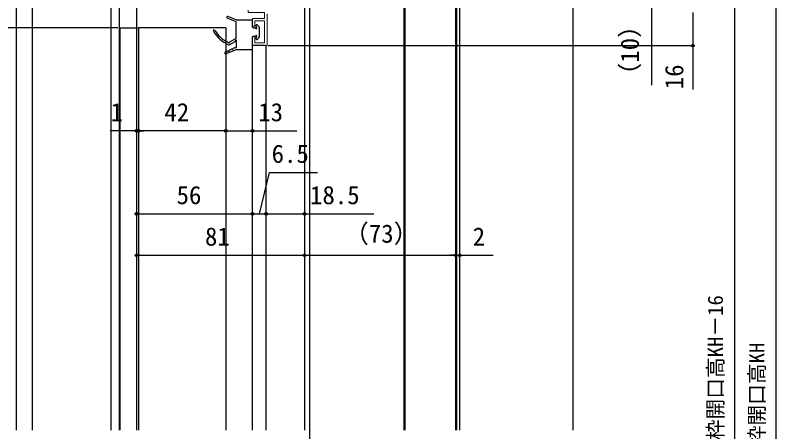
# Model space of a CAD drawing. Units: millimetres, scale not verified. Extents: x -525 to 525, y -783 to 779.
# Drawn here: x -331.1 to 36, y 36.8 to 237.6 of the extents above; entities that cross this region are included whole.
import ezdxf
from ezdxf.enums import TextEntityAlignment as Align

# ---------------------------------------------------------------- set-up
doc = ezdxf.new("R2010")
doc.units = ezdxf.units.MM
doc.header["$LTSCALE"] = 4
doc.layers.add('0-2_YKK_11', color=211, linetype='Continuous', lineweight=18)
for name, color, linetype in [('0-4_YKK_12', 2, 'Continuous'), ('0-5_YKK_13', 4, 'Continuous'), ('0-6_YKK_D', 6, 'Continuous'), ('0-8_YSS_K', 3, 'Continuous')]:
    doc.layers.add(name, color=color, linetype=linetype)
doc.styles.add('ＭＳ ゴシック', font='')
doc.styles.get('ＭＳ ゴシック').set_extended_font_data('MS Gothic')

msp = doc.modelspace()

# ---------------------------------------------------------------- linework, layer by layer
at = {"layer": '0-2_YKK_11'}
msp.add_lwpolyline([(-209.5, 238.289), (-209.5, 222.989), (-216.5, 222.989), (-216.5, 227.389), (-215.5, 227.389), (-215.5, 224.389), (-210.8, 224.389), (-210.8, 234.989), (-215.5, 234.989), (-215.5, 232.389), (-216.5, 232.389), (-216.5, 235.989), (-210.8, 235.989), (-210.8, 238.989), (-218.6, 238.989), (-218.6, 240.089)], dxfattribs=at)
at = {"layer": '0-4_YKK_12'}
for p, q in [((-189, 481.325), (-189, -279.661)), ((-330.422, 37.489), (-330.422, 348.517)), ((-322.803, 37.489), (-322.803, 336.892)), ((-118.1, 288.989), (-118.1, 37.489)), ((-116.6, 288.989), (-116.6, 37.489)), ((-191.5, 271.989), (-191.5, 37.489)), ((-284.8, 37.489), (-284.8, 256.992)), ((-280.8, 37.489), (-280.8, 256.992)), ((-272.5, 256.689), (-272.5, 37.489)), ((-191.5, 248.989), (-191.5, 37.489)), ((-143.5, 248.989), (-143.5, 37.489)), ((-143, 248.989), (-143, 37.489)), ((-118.6, 248.989), (-118.6, 37.489)), ((-280.5, 231.489), (-271.5, 231.489)), ((-280.5, 37.489), (-280.5, 231.489)), ((-216.5, 37.489), (-216.5, 222.989)), ((-210.5, 222.989), (-216.5, 222.989)), ((-210.5, 222.989), (-216.5, 222.989)), ((-210, 37.489), (-210, 222.989))]:
    msp.add_line(p, q, dxfattribs=at)
at = {"layer": '0-5_YKK_13'}
for p, q in [((-224.687, 234.565), (-228.76, 236.218)), ((-224.5, 235.489), (-228.47, 236.964)), ((-224.5, 235.489), (-216.8, 235.489)), ((-216.5, 231.889), (-216.5, 235.189)), ((-229.5, 231.489), (-271.5, 231.489)), ((-271.5, 37.489), (-271.5, 231.489)), ((-229.5, 231.489), (-229.5, 37.489)), ((-224.5, 226.608), (-224.5, 234.287)), ((-216.2, 231.589), (-215.433, 231.589)), ((-214.8, 232.221), (-214.8, 232.789)), ((-214.288, 233.001), (-213.488, 232.201)), ((-213.4, 231.989), (-213.4, 226.989)), ((-227.867, 223.429), (-224.955, 225.038)), ((-227.545, 224.749), (-224.655, 226.346)), ((-224.5, 224.769), (-224.5, 222.136)), ((-216.5, 221.289), (-216.5, 227.089)), ((-215.433, 227.389), (-216.2, 227.389)), ((-214.8, 226.189), (-214.8, 226.756)), ((-214.288, 225.977), (-213.488, 226.777)), ((-228.569, 220.328), (-229.773, 219.749)), ((-224.5, 220.989), (-229.452, 219.017)), ((-226.769, 221.192), (-227.632, 220.777)), ((-225.269, 221.912), (-225.832, 221.641)), ((-216.8, 220.989), (-224.5, 220.989))]:
    msp.add_line(p, q, dxfattribs=at)
for centre, radius, start, end in [((-228.609, 236.589), 0.4, 69.61598, 247.90121), ((-216.8, 235.189), 0.3, 0, 90), ((-224.8, 234.287), 0.3, 0, 67.90121), ((-216.2, 231.889), 0.3, 180, 270), ((-215.433, 231.289), 0.3, 25.37693, 90), ((-214.8, 231.589), 0.4, 205.37693, 64.62307), ((-214.5, 232.789), 0.3, 45, 180), ((-214.5, 232.221), 0.3, 180, 244.62307), ((-213.7, 231.989), 0.3, 0, 45), ((-235.1, 230.089), 0.4, 30.783, 210.74232), ((-221.693, 238.063), 16, 210.74232, 246.26275), ((-222.729, 237.459), 14, 210.783, 245.77777), ((-214.8, 227.389), 0.4, 295.37693, 154.62307), ((-228.596, 224.418), 0.3, 6.82432, 65.77777), ((-228, 224.489), 0.3, 186.82432, 359.7798), ((-227.4, 224.487), 0.3, 118.91702, 179.7798), ((-225.1, 225.3), 0.3, 298.91702, 358.91702), ((-224.5, 225.289), 0.3, 300, 178.91702), ((-224.8, 226.608), 0.3, 298.91702, 0), ((-224.2, 224.769), 0.3, 120, 180), ((-216.2, 227.089), 0.3, 90, 180), ((-215.433, 227.689), 0.3, 270, 334.62307), ((-214.5, 226.756), 0.3, 115.37693, 180), ((-214.5, 226.189), 0.3, 180, 315), ((-213.7, 226.989), 0.3, 315, 0), ((-228.439, 220.057), 0.3, 55.64031, 115.64031), ((-228.1, 220.552), 0.3, 235.64031, 355.64031), ((-228.012, 223.691), 0.3, 246.26275, 298.91702), ((-227.502, 220.507), 0.3, 115.64031, 175.64031), ((-226.639, 220.921), 0.3, 55.64031, 115.64031), ((-226.3, 221.416), 0.3, 235.64031, 355.64031), ((-225.702, 221.371), 0.3, 115.64031, 175.64031), ((-225.139, 221.641), 0.3, 55.64031, 115.64031), ((-224.8, 222.136), 0.3, 235.64031, 0), ((-216.8, 221.289), 0.3, 270, 0), ((-229.6, 219.389), 0.4, 115.64031, 291.70971)]:
    msp.add_arc(centre, radius, start, end, dxfattribs=at)
at = {"layer": '0-6_YKK_D'}
for p, q in [((35.99, 273.489), (35.99, -165.511)), ((15.99, 263.489), (15.99, -159.511)), ((-281.5, 231.489), (-355, 231.489)), ((-281.5, 231.489), (-355, 231.489)), ((-209, 222.989), (-3.01, 222.989)), ((-272.5, 181.869), (-285.214, 181.869)), ((-271.5, 181.869), (-272.5, 181.869)), ((-229.5, 181.869), (-271.5, 181.869)), ((-271.5, 181.869), (-268.95, 181.869)), ((-272.5, 141.869), (-216.5, 141.869)), ((-216.5, 141.869), (-210, 141.869)), ((-272.5, 121.869), (-191.5, 121.869)), ((-118.5, 121.869), (-116.5, 121.869)), ((-116.5, 121.869), (-100.446, 121.869))]:
    msp.add_line(p, q, dxfattribs=at)
for points in [[(-24.01, 248.989), (-24.01, 238.989), (-24.01, 203.871)], [(-4.01, 238.989), (-4.01, 222.989), (-4.01, 201.78)], [(-229.5, 181.869), (-216.5, 181.869), (-195.223, 181.869)], [(-213.25, 141.869), (-208.371, 161.801), (-185.212, 161.801)], [(-210, 141.869), (-191.5, 141.869), (-157.95, 141.869)], [(-191.5, 121.869), (-118.5, 121.869), (-121.05, 121.869)]]:
    msp.add_lwpolyline(points, dxfattribs=at)
for centre in [(-4.01, 222.989), (-272.5, 181.869), (-271.5, 181.869), (-271.5, 181.869), (-229.5, 181.869), (-229.5, 181.869), (-216.5, 181.869), (-272.5, 141.869), (-216.5, 141.869), (-216.5, 141.869), (-210, 141.869), (-210, 141.869), (-191.5, 141.869), (-272.5, 121.869), (-191.5, 121.869), (-191.5, 121.869), (-118.5, 121.869), (-118.5, 121.869), (-116.5, 121.869)]:
    msp.add_circle(centre, 0.637, dxfattribs=at)
at = {"layer": '0-8_YSS_K'}
msp.add_line((-62, 308.989), (-62, 37.489), dxfattribs=at)

# ---------------------------------------------------------------- texts
at = {"layer": '0-6_YKK_D', "style": 'ＭＳ ゴシック'}
for s, height, p in [('（10）', 8.798, (-27.442, 202.734)), ('16', 8.798, (-6.01, 201.939)), ('新設ドア枠H＝既設ドア枠開口高KH－16', 7.331, (12.683, -72.301)), ('既設ドア枠開口高KH', 7.331, (32.683, -10.244))]:
    msp.add_text(s, height=height, rotation=90, dxfattribs=at).set_placement(p, align=Align.BOTTOM_LEFT)
for s, p in [('1', (-285.055, 183.869)), ('42', (-259.091, 183.869)), ('13', (-213.791, 183.869)), ('6.5', (-207.326, 163.801)), ('56', (-253.194, 143.869)), ('18.5', (-188.791, 143.869)), ('（73）', (-172.421, 125.301)), ('81', (-239.5, 123.869)), ('2', (-110.287, 123.869))]:
    msp.add_text(s, height=8.798, dxfattribs=at).set_placement(p, align=Align.BOTTOM_LEFT)

doc.saveas('drawing.dxf')
